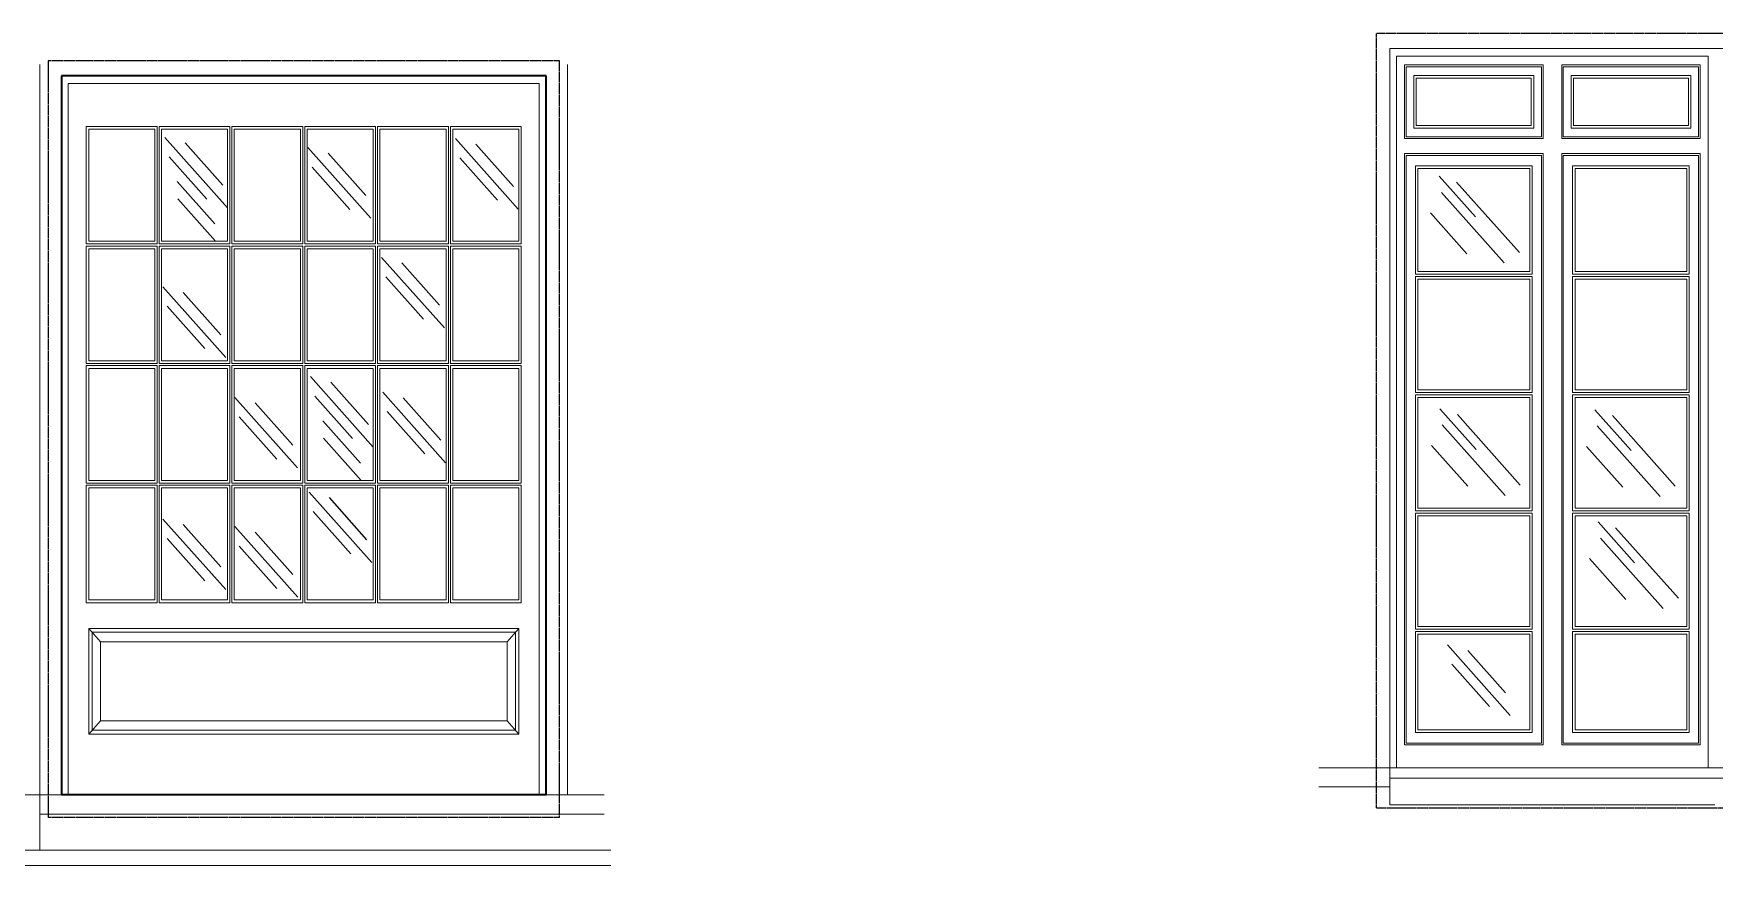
# Model space of a CAD drawing. Header units: inches. Extents: x -6116765 to 6074085, y -988255 to 3489801.
# Drawn here: x -4430883 to -3143482, y 1346995 to 1983811 of the extents above; entities that cross this region are included whole.
import ezdxf

# ---------------------------------------------------------------- set-up
doc = ezdxf.new("R2010")
doc.units = ezdxf.units.IN
doc.linetypes.add('HIDDEN', pattern=[0.375, 0.25, -0.125])
for name, color, linetype, lineweight in [('0_11mm_Line_Weight', 8, 'Continuous', 9), ('0_18mm_Line_Weight', 1, 'Continuous', 18), ('0_20mm_Line_Weight', 3, 'Continuous', 20), ('0_35mm_Line_Weight', 4, 'Continuous', 35), ('Window_Elevations', 1, 'Continuous', 18)]:
    doc.layers.add(name, color=color, linetype=linetype, lineweight=lineweight)
for name, color, linetype in [('HATCH', 7, 'Continuous'), ('Structural_Concrete', 250, 'Continuous'), ('Wall', 7, 'Continuous')]:
    doc.layers.add(name, color=color, linetype=linetype)

# ---------------------------------------------------------------- blocks, each defined once
blk = doc.blocks.new('A$C01F11D14')
at = {"layer": 'HATCH', "color": 8}
for p, q in [((165.2, 153.3), (301.5, 289.6)), ((0, 34.6), (235.5, 270.1)), ((57, 0), (292.5, 235.5)), ((196.8, 30.8), (333.1, 167.1))]:
    blk.add_line(p, q, dxfattribs=at)
blk = doc.blocks.new('A$C03C83EC0')
at = {"layer": 'HATCH', "color": 8}
for p, q in [((0, 0), (235.5, 235.5)), ((18.1, 75.6), (159.3, 216.9)), ((78.1, 29.4), (219.4, 170.7))]:
    blk.add_line(p, q, dxfattribs=at)
blk = doc.blocks.new('A$C394067A6')
at = {"layer": 'HATCH', "color": 8}
for p, q in [((0, 0), (235.5, 235.5)), ((18.1, 75.6), (159.3, 216.9)), ((78.1, 29.4), (219.4, 170.7))]:
    blk.add_line(p, q, dxfattribs=at)
blk = doc.blocks.new('A$C16A950B6')
at = {"layer": 'HATCH', "color": 8}
for p, q in [((0, 110.9), (235.5, 346.4)), ((18.1, 186.5), (159.3, 327.8)), ((78.1, 140.3), (219.4, 281.6)), ((47.2, 57.8), (188.4, 199.1)), ((45.1, 0), (186.4, 141.3))]:
    blk.add_line(p, q, dxfattribs=at)
blk = doc.blocks.new('doors_windows_set')
at = {"layer": '0_11mm_Line_Weight'}
for p, q in [((15413.8, 6196.9), (15413.8, 8571.8)), ((15413.8, 8571.8), (16582.2, 8571.8)), ((16582.2, 8571.8), (16582.2, 6196.9)), ((19689.7, 8544.4), (19689.7, 6106)), ((21668.2, 8544.4), (21668.2, 5921.9)), ((19796.2, 8480.9), (19796.2, 6106)), ((19796.2, 8480.9), (21561.7, 8480.9)), ((21561.7, 8480.9), (21561.7, 6106)), ((19872.6, 6309.2), (19872.6, 6661.6)), ((19872.6, 6661.6), (21485.3, 6661.6)), ((19917, 6617.2), (19872.6, 6661.6)), ((19885.3, 6321.9), (19885.3, 6648.9)), ((19885.3, 6648.9), (21472.6, 6648.9)), ((21485.3, 6661.6), (21440.8, 6617.2)), ((21472.6, 6648.9), (21472.6, 6321.9)), ((21485.3, 6661.6), (21485.3, 6309.2)), ((19917, 6353.7), (19917, 6617.2)), ((19917, 6617.2), (21440.8, 6617.2)), ((21440.8, 6617.2), (21440.8, 6353.7)), ((19917, 6353.7), (19872.6, 6309.2)), ((21440.8, 6353.7), (19917, 6353.7)), ((21440.8, 6353.7), (21485.3, 6309.2)), ((21485.3, 6309.2), (19872.6, 6309.2)), ((21472.6, 6321.9), (19885.3, 6321.9)), ((19552.8, 6106), (21668.2, 6106)), ((21668.2, 6106), (21739.7, 6106)), ((19552.8, 6042.5), (21668.2, 6042.5))]:
    blk.add_line(p, q, dxfattribs=at)
for points in [[(15443.8, 8296.9), (15963, 8296.9), (15963, 8542.8), (15443.8, 8542.8)], [(15449.8, 8302.9), (15957, 8302.9), (15957, 8536.8), (15449.8, 8536.8)], [(16552.2, 8296.9), (16033, 8296.9), (16033, 8542.8), (16552.2, 8542.8)], [(16546.2, 8302.9), (16039, 8302.9), (16039, 8536.8), (16546.2, 8536.8)], [(15478.8, 8331.9), (15928, 8331.9), (15928, 8507.8), (15478.8, 8507.8)], [(15487.8, 8340.9), (15919, 8340.9), (15919, 8498.8), (15487.8, 8498.8)], [(16517.2, 8331.9), (16068, 8331.9), (16068, 8507.8), (16517.2, 8507.8)], [(16508.2, 8340.9), (16077, 8340.9), (16077, 8498.8), (16508.2, 8498.8)], [(19863.6, 7945.6), (20129.2, 7945.6), (20129.2, 8337.5), (19863.6, 8337.5)], [(19872.6, 7954.6), (20120.2, 7954.6), (20120.2, 8328.5), (19872.6, 8328.5)], [(20136.6, 7945.6), (20402.2, 7945.6), (20402.2, 8337.5), (20136.6, 8337.5)], [(20145.6, 7954.6), (20393.2, 7954.6), (20393.2, 8328.5), (20145.6, 8328.5)], [(20409.6, 7945.6), (20675.2, 7945.6), (20675.2, 8337.5), (20409.6, 8337.5)], [(20418.6, 7954.6), (20666.2, 7954.6), (20666.2, 8328.5), (20418.6, 8328.5)], [(20682.6, 7945.6), (20948.3, 7945.6), (20948.3, 8337.5), (20682.6, 8337.5)], [(20691.6, 7954.6), (20939.3, 7954.6), (20939.3, 8328.5), (20691.6, 8328.5)], [(20955.7, 7945.6), (21221.3, 7945.6), (21221.3, 8337.5), (20955.7, 8337.5)], [(20964.7, 7954.6), (21212.3, 7954.6), (21212.3, 8328.5), (20964.7, 8328.5)], [(21228.7, 7945.6), (21494.3, 7945.6), (21494.3, 8337.5), (21228.7, 8337.5)], [(21237.7, 7954.6), (21485.3, 7954.6), (21485.3, 8328.5), (21237.7, 8328.5)], [(15963, 6273.1), (15443.8, 6273.1), (15443.8, 8246.9), (15963, 8246.9)], [(15957, 6279.1), (15449.8, 6279.1), (15449.8, 8240.9), (15957, 8240.9)], [(15922, 7844), (15484.8, 7844), (15484.8, 8205.9), (15922, 8205.9)], [(15913, 7853), (15493.8, 7853), (15493.8, 8196.9), (15913, 8196.9)], [(16033, 6273.1), (16552.2, 6273.1), (16552.2, 8246.9), (16033, 8246.9)], [(16039, 6279.1), (16546.2, 6279.1), (16546.2, 8240.9), (16039, 8240.9)], [(16074, 7844), (16511.2, 7844), (16511.2, 8205.9), (16074, 8205.9)], [(16083, 7853), (16502.2, 7853), (16502.2, 8196.9), (16083, 8196.9)], [(19863.6, 7546.4), (20129.2, 7546.4), (20129.2, 7938.2), (19863.6, 7938.2)], [(19872.6, 7555.4), (20120.2, 7555.4), (20120.2, 7929.2), (19872.6, 7929.2)], [(20136.6, 7546.4), (20402.2, 7546.4), (20402.2, 7938.2), (20136.6, 7938.2)], [(20145.6, 7555.4), (20393.2, 7555.4), (20393.2, 7929.2), (20145.6, 7929.2)], [(20409.6, 7546.4), (20675.2, 7546.4), (20675.2, 7938.2), (20409.6, 7938.2)], [(20418.6, 7555.4), (20666.2, 7555.4), (20666.2, 7929.2), (20418.6, 7929.2)], [(20682.6, 7546.4), (20948.3, 7546.4), (20948.3, 7938.2), (20682.6, 7938.2)], [(20691.6, 7555.4), (20939.3, 7555.4), (20939.3, 7929.2), (20691.6, 7929.2)], [(20955.7, 7546.4), (21221.3, 7546.4), (21221.3, 7938.2), (20955.7, 7938.2)], [(20964.7, 7555.4), (21212.3, 7555.4), (21212.3, 7929.2), (20964.7, 7929.2)], [(21228.7, 7546.4), (21494.3, 7546.4), (21494.3, 7938.2), (21228.7, 7938.2)], [(21237.7, 7555.4), (21485.3, 7555.4), (21485.3, 7929.2), (21237.7, 7929.2)], [(15922, 7449.1), (15484.8, 7449.1), (15484.8, 7836.6), (15922, 7836.6)], [(15913, 7458.1), (15493.8, 7458.1), (15493.8, 7827.6), (15913, 7827.6)], [(16074, 7449.1), (16511.2, 7449.1), (16511.2, 7836.6), (16074, 7836.6)], [(16083, 7458.1), (16502.2, 7458.1), (16502.2, 7827.6), (16083, 7827.6)], [(19863.6, 7147.1), (20129.2, 7147.1), (20129.2, 7539), (19863.6, 7539)], [(19872.6, 7156.1), (20120.2, 7156.1), (20120.2, 7530), (19872.6, 7530)], [(20136.6, 7147.1), (20402.2, 7147.1), (20402.2, 7539), (20136.6, 7539)], [(20145.6, 7156.1), (20393.2, 7156.1), (20393.2, 7530), (20145.6, 7530)], [(20409.6, 7147.1), (20675.2, 7147.1), (20675.2, 7539), (20409.6, 7539)], [(20418.6, 7156.1), (20666.2, 7156.1), (20666.2, 7530), (20418.6, 7530)], [(20682.6, 7147.1), (20948.3, 7147.1), (20948.3, 7539), (20682.6, 7539)], [(20691.6, 7156.1), (20939.3, 7156.1), (20939.3, 7530), (20691.6, 7530)], [(20955.7, 7147.1), (21221.3, 7147.1), (21221.3, 7539), (20955.7, 7539)], [(20964.7, 7156.1), (21212.3, 7156.1), (21212.3, 7530), (20964.7, 7530)], [(21228.7, 7147.1), (21494.3, 7147.1), (21494.3, 7539), (21228.7, 7539)], [(21237.7, 7156.1), (21485.3, 7156.1), (21485.3, 7530), (21237.7, 7530)], [(15922, 7054.1), (15484.8, 7054.1), (15484.8, 7441.7), (15922, 7441.7)], [(15913, 7063.1), (15493.8, 7063.1), (15493.8, 7432.7), (15913, 7432.7)], [(16074, 7054.1), (16511.2, 7054.1), (16511.2, 7441.7), (16074, 7441.7)], [(16083, 7063.1), (16502.2, 7063.1), (16502.2, 7432.7), (16083, 7432.7)], [(19863.6, 6747.9), (20129.2, 6747.9), (20129.2, 7139.7), (19863.6, 7139.7)], [(19872.6, 6756.9), (20120.2, 6756.9), (20120.2, 7130.7), (19872.6, 7130.7)], [(20136.6, 6747.9), (20402.2, 6747.9), (20402.2, 7139.7), (20136.6, 7139.7)], [(20145.6, 6756.9), (20393.2, 6756.9), (20393.2, 7130.7), (20145.6, 7130.7)], [(20409.6, 6747.9), (20675.2, 6747.9), (20675.2, 7139.7), (20409.6, 7139.7)], [(20418.6, 6756.9), (20666.2, 6756.9), (20666.2, 7130.7), (20418.6, 7130.7)], [(20682.6, 6747.9), (20948.3, 6747.9), (20948.3, 7139.7), (20682.6, 7139.7)], [(20691.6, 6756.9), (20939.3, 6756.9), (20939.3, 7130.7), (20691.6, 7130.7)], [(20955.7, 6747.9), (21221.3, 6747.9), (21221.3, 7139.7), (20955.7, 7139.7)], [(20964.7, 6756.9), (21212.3, 6756.9), (21212.3, 7130.7), (20964.7, 7130.7)], [(21228.7, 6747.9), (21494.3, 6747.9), (21494.3, 7139.7), (21228.7, 7139.7)], [(21237.7, 6756.9), (21485.3, 6756.9), (21485.3, 7130.7), (21237.7, 7130.7)], [(15922, 6659.1), (15484.8, 6659.1), (15484.8, 7046.7), (15922, 7046.7)], [(15913, 6668.1), (15493.8, 6668.1), (15493.8, 7037.7), (15913, 7037.7)], [(16074, 6659.1), (16511.2, 6659.1), (16511.2, 7046.7), (16074, 7046.7)], [(16083, 6668.1), (16502.2, 6668.1), (16502.2, 7037.7), (16083, 7037.7)], [(15922, 6314.1), (15484.8, 6314.1), (15484.8, 6651.7), (15922, 6651.7)], [(15913, 6323.1), (15493.8, 6323.1), (15493.8, 6642.7), (15913, 6642.7)], [(16074, 6314.1), (16511.2, 6314.1), (16511.2, 6651.7), (16074, 6651.7)], [(16083, 6323.1), (16502.2, 6323.1), (16502.2, 6642.7), (16083, 6642.7)]]:
    blk.add_lwpolyline(points, close=True, dxfattribs=at)
at = {"layer": '0_18mm_Line_Weight'}
for p, q in [((16873.3, 6196.9), (16607.6, 6196.9)), ((16607.6, 6162), (10816.4, 6162)), ((16873.3, 6133.4), (16607.6, 6133.4)), ((22277.4, 5871.1), (19527.4, 5871.1))]:
    blk.add_line(p, q, dxfattribs=at)
at = {"layer": '0_20mm_Line_Weight'}
blk.add_line((19527.4, 5921.9), (22277.4, 5921.9), dxfattribs=at)
at = {"layer": '0_35mm_Line_Weight'}
for p, q in [((19770.8, 6106), (19770.8, 8506.3)), ((19770.8, 8506.3), (21587.1, 8506.3)), ((21587.1, 8506.3), (21587.1, 6106)), ((19770.8, 6106), (21587.1, 6106))]:
    blk.add_line(p, q, dxfattribs=at)
at = {"layer": 'Structural_Concrete', "color": 2, "linetype": 'HIDDEN', "ltscale": 10}
for p, q in [((15310.2, 8647.2), (16657.6, 8647.2)), ((16657.6, 6063.1), (16657.6, 8647.2)), ((19720.8, 6031), (19720.8, 8556.3)), ((19720.8, 8556.3), (21637.1, 8556.3)), ((21637.1, 8556.3), (21637.1, 6031)), ((16657.6, 6063.1), (15310.2, 6063.1)), ((19720.8, 6031), (21637.1, 6031))]:
    blk.add_line(p, q, dxfattribs=at)
at = {"layer": 'Window_Elevations', "color": 2}
for p, q in [((14982, 8597.2), (16607.6, 8597.2)), ((16607.6, 8597.2), (16607.6, 6073.1)), ((10816.4, 6196.9), (16607.6, 6196.9)), ((16607.6, 6073.1), (16607.6, 6196.9)), ((15388.4, 6073.1), (16607.6, 6073.1))]:
    blk.add_line(p, q, dxfattribs=at)
at = {"layer": '0_11mm_Line_Weight'}
for name, p in [('A$C394067A6', (19875, 8061.6)), ('A$C394067A6', (20427.7, 8031.3)), ('A$C16A950B6', (20964.7, 7954.6)), ('A$C01F11D14', (16121.3, 7881.9)), ('A$C394067A6', (20151.6, 7665)), ('A$C394067A6', (20971.5, 7566.4)), ('A$C16A950B6', (20418.6, 7156.1)), ('A$C394067A6', (20147.2, 7215.1)), ('A$C394067A6', (20701.9, 7197.6)), ('A$C01F11D14', (15537, 7102.5)), ('A$C01F11D14', (16118.2, 7105.5)), ('A$C394067A6', (20423.8, 6881.5)), ('A$C01F11D14', (15525.2, 6728)), ('A$C394067A6', (20971.2, 6791.6)), ('A$C394067A6', (20701.7, 6766.1)), ('A$C03C83EC0', (16156, 6371.7))]:
    blk.add_blockref(name, p, dxfattribs=at)

msp = doc.modelspace()

# ---------------------------------------------------------------- block references
at = {"layer": 'Wall', "xscale": -204.3088964924482, "yscale": 229.3845259082618, "zscale": 204.3088964924482}
msp.add_blockref('doors_windows_set', (936.069, 266.519), dxfattribs=at)

doc.saveas('drawing.dxf')
